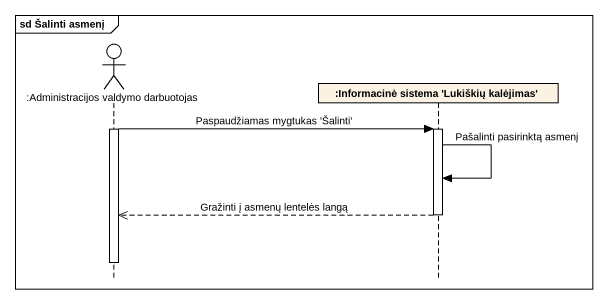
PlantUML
@startuml
mainframe sd Šalinti asmenį
hide footbox
actor ":Administracijos valdymo darbuotojas" as Administracijos_valdymo
participant ":Informacinė sistema 'Lukiškių kalėjimas'" as Informacinė_sistema

activate Administracijos_valdymo
Administracijos_valdymo -> Informacinė_sistema : Paspaudžiamas mygtukas 'Šalinti'
activate Informacinė_sistema
Informacinė_sistema -> Informacinė_sistema : Pašalinti pasirinktą asmenį
Informacinė_sistema -->> Administracijos_valdymo : Gražinti į asmenų lentelės langą
deactivate Informacinė_sistema
deactivate Administracijos_valdymo
@enduml
